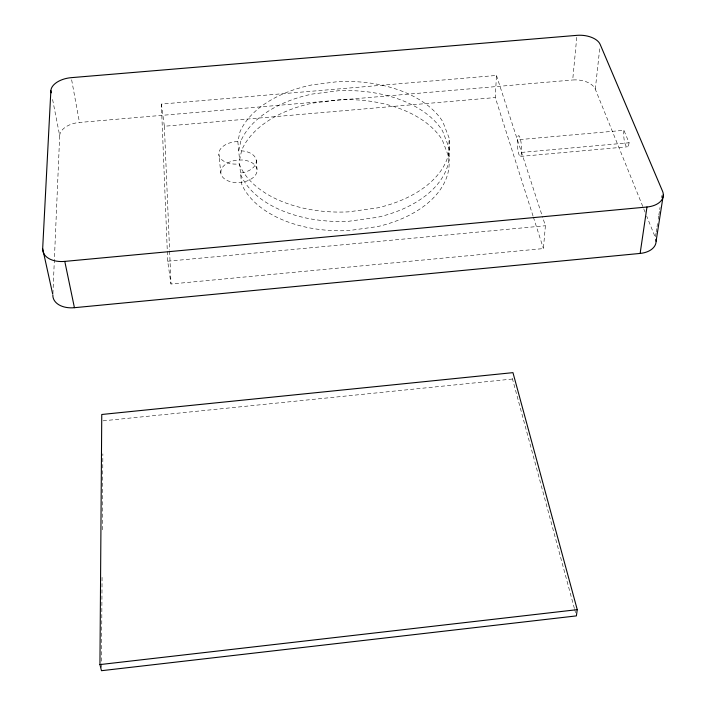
<?xml version="1.0" encoding="UTF-8"?>
<svg xmlns="http://www.w3.org/2000/svg" width="706" height="706" viewBox="0 0 706 706"><rect width="100%" height="100%" fill="white"/><g stroke="black" fill="none" stroke-linecap="round" stroke-linejoin="round"><path stroke-width="0.53" stroke-dasharray="3.53 2.65" d="M101.487 667.399L102.079 574.931M102.37 529.8L102.855 453.852M448.619 156.529L449.122 138.058L442.821 121.759A106.712 65.279 -1.8 0 0 337.98 81.631L311.902 84.905A106.712 65.279 -1.8 0 0 239.987 131.801L237.851 141.624L239.59 160.041L241.69 150.184A105.573 65.534 -1.8 0 1 312.811 103.094L338.624 99.811A105.573 65.534 -1.8 0 1 442.38 140.159L448.619 156.529A105.573 65.534 -1.8 0 1 377.578 226.591L349.126 230.544A105.573 65.534 -1.8 0 1 241.681 184.151L239.546 163.792L238.593 163.969A18.4 11.234 -4.7 0 1 218.86 154.517L219.16 151.569A18.4 11.234 -4.7 0 1 235.795 141.659L237.851 141.624M52.906 293.767L59.683 135.631L52.129 97.11M533.048 216.071L495.285 97.56L496.45 75.436L161.374 104.082L167.26 250.233M574.384 608.457L512.494 379.025L512.732 375.839M167.304 251.327L167.701 261.22L171.002 284.015L543.408 248.574L545.403 225.744L543.02 218.41M645.081 212.144L595.299 89.185A18.947 10.952 4 0 0 572.69 79.99L576.952 35.344M220.81 172.979L221.11 170.014A18.197 11.278 -4.8 0 1 237.551 160.077L242.237 159.988A18.197 11.278 -4.8 0 1 257.037 169.449A18.197 11.278 -4.8 0 1 245.026 181.61L240.349 182.466A18.197 11.278 -4.8 0 1 220.81 172.979L218.86 154.517M595.299 89.185L599.809 47.681M656.033 233.236L655.362 237.551L646.722 216.212M656.201 232.159L656.862 227.853M657.03 226.776L657.533 223.546M658.204 219.231L658.707 216.001M658.875 214.924L659.536 210.617M659.704 209.541L660.039 207.387M661.548 197.689L661.875 195.536M103.067 420.829L512.494 379.025M167.701 261.22L545.403 225.744M521.531 152.425L629.081 142.771L623.919 130.31L517.419 139.797M520.516 156.414L627.555 146.777M161.374 104.082L164.374 126.25L495.285 97.56M59.683 135.631A19.591 11.481 -8.4 0 1 79.469 122.456L572.69 79.99M496.45 75.436L542.676 217.369M533.383 217.113L543.408 248.574M574.666 609.516L575.531 612.711M239.546 163.792L239.934 165.645A106.712 65.279 -1.8 0 0 348.535 211.853L377.304 207.908A106.712 65.279 -1.8 0 0 449.122 138.058M71.641 79.796L79.469 122.456M256.252 160.191L257.028 169.378M164.374 126.25L169.572 250.048M169.616 251.151L171.002 284.015M629.081 142.771A10.396 2.7 85.9 0 1 625.428 144.792A10.396 2.7 85.9 0 1 623.919 130.31M240.843 141.041L238.725 150.881L241.39 150.828A18.294 11.261 -4.7 0 1 256.26 160.271A18.294 11.261 -4.7 0 1 244.179 172.405L240.419 173.094L240.817 174.947A106.138 65.411 -1.8 0 0 348.835 221.252L377.445 217.298A106.138 65.411 -1.8 0 0 448.866 147.342L442.6 131.007A106.138 65.411 -1.8 0 0 338.306 90.765L312.361 94.039A106.138 65.411 -1.8 0 0 240.843 141.041M517.419 139.7A10.458 1.977 85.5 0 0 519.995 156.405A10.458 1.977 85.5 0 0 521.002 142.109A10.458 1.977 85.5 0 0 517.419 139.7"/><path stroke-width="1.06" d="M99.943 664.584L101.761 414.484L512.962 372.644L577.252 609.657L576.387 615.897L101.47 670.7L99.943 664.584L577.252 609.657M52.615 293.793L42.669 248.644L50.867 90.695A20.103 11.349 -8.1 0 1 71.253 77.66L576.952 35.344A19.424 10.811 3.8 0 1 600.162 44.399L662.546 191.22A22.054 13.67 6.7 0 1 646.97 207.008L640.13 253.428L74.43 307.692A22.186 14.57 -10.9 0 1 52.853 294.87M656.103 241.178L663.331 194.83M42.669 248.644A22.839 14.499 -10.3 0 0 64.784 261.397L646.97 207.008M64.784 261.397L74.43 307.692M50.867 90.695L51.291 92.83M655.909 239.36A21.445 13.767 7.1 0 1 640.13 253.428"/></g></svg>
